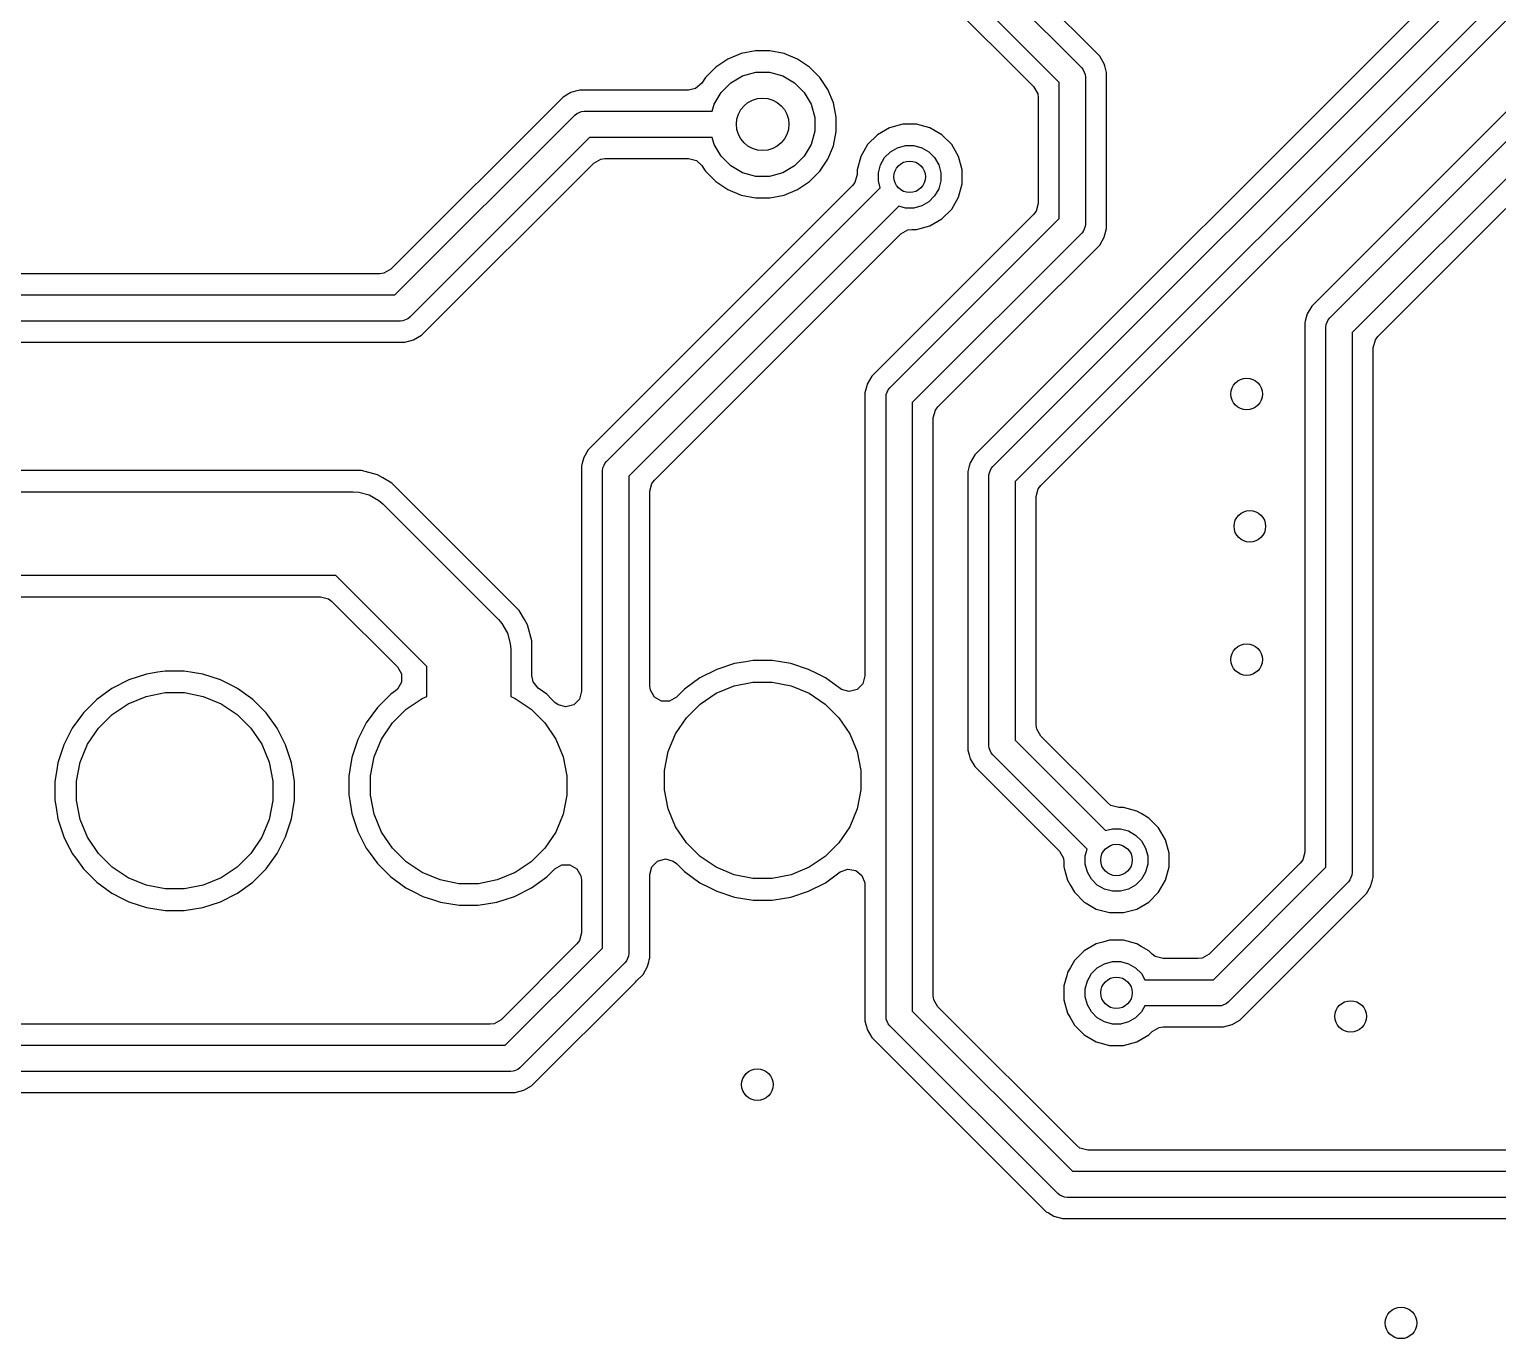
# Model space of a CAD drawing. Header units: inches. Extents: x 2.12 to 6.02, y -5.78 to -1.88.
# Drawn here: x 3.312 to 3.862, y -3.507 to -3.016 of the extents above; entities that cross this region are included whole.
import ezdxf

# ---------------------------------------------------------------- set-up
doc = ezdxf.new("R2010")
doc.units = ezdxf.units.IN
doc.header["$MEASUREMENT"] = 0
doc.layers.add('B.Cu', color=153, linetype='CONTINUOUS', true_color=0x4d7fc4)

msp = doc.modelspace()

# ---------------------------------------------------------------- linework, layer by layer
at = {"layer": 'B.Cu', "linetype": 'CONTINUOUS'}
for p, q in [((4.07599, -2.76534), (3.66612, -3.1752)), ((3.6729, -3.17959), (4.08038, -2.77211)), ((4.0859, -2.78051), (3.6813, -3.18511)), ((3.69091, -3.18666), (4.08745, -2.79012)), ((4.10716, -2.80471), (3.7925, -3.11936)), ((3.79928, -3.12375), (4.11154, -2.81148)), ((4.11706, -2.81988), (3.80768, -3.12927)), ((3.85634, -3.09177), (4.11861, -2.82949)), ((3.71301, -3.0256), (3.63779, -2.95038)), ((3.6334, -2.95715), (3.70624, -3.02998)), ((3.69783, -3.0355), (3.62788, -2.96555)), ((3.62633, -2.97516), (3.68822, -3.03705)), ((3.57355, -3.02674), (3.56903, -3.02976)), ((3.57857, -3.02466), (3.57355, -3.02674)), ((3.57355, -3.02674), (3.57355, -3.02674)), ((3.5839, -3.0236), (3.57857, -3.02466)), ((3.57857, -3.02466), (3.57857, -3.02466)), ((3.58933, -3.0236), (3.5839, -3.0236)), ((3.59466, -3.02466), (3.58933, -3.0236)), ((3.59968, -3.02674), (3.59466, -3.02466)), ((3.59466, -3.02466), (3.59466, -3.02466)), ((3.60419, -3.02976), (3.59968, -3.02674)), ((3.59968, -3.02674), (3.59968, -3.02674)), ((3.71367, -3.02673), (3.71301, -3.0256)), ((3.71301, -3.0256), (3.71301, -3.0256)), ((3.71301, -3.0256), (3.71301, -3.0256)), ((3.7147, -3.02852), (3.71367, -3.02673)), ((3.56903, -3.02976), (3.56519, -3.0336)), ((3.56903, -3.02976), (3.56903, -3.02976)), ((3.57463, -3.03556), (3.57908, -3.03299)), ((3.57908, -3.03299), (3.58404, -3.03166)), ((3.58404, -3.03166), (3.58918, -3.03166)), ((3.58918, -3.03166), (3.59415, -3.03299)), ((3.59415, -3.03299), (3.5986, -3.03556)), ((3.60804, -3.0336), (3.60419, -3.02976)), ((3.60419, -3.02976), (3.60419, -3.02976)), ((3.70624, -3.02998), (3.70685, -3.03073)), ((3.70685, -3.03073), (3.70685, -3.03073)), ((3.70685, -3.03073), (3.70758, -3.0325)), ((3.70758, -3.0325), (3.70768, -3.03346)), ((3.70768, -3.03346), (3.70768, -3.08858)), ((3.7149, -3.02927), (3.7147, -3.02852)), ((3.71557, -3.03178), (3.7149, -3.02927)), ((3.71557, -3.09027), (3.71557, -3.03178)), ((3.51648, -3.03877), (3.51474, -3.03924)), ((3.518, -3.03837), (3.51648, -3.03877)), ((3.52137, -3.03837), (3.518, -3.03837)), ((3.52173, -3.03837), (3.52137, -3.03837)), ((3.55887, -3.03837), (3.52173, -3.03837)), ((3.52173, -3.03837), (3.52173, -3.03837)), ((3.56147, -3.03776), (3.55887, -3.03837)), ((3.56375, -3.03576), (3.56147, -3.03776)), ((3.56519, -3.0336), (3.56375, -3.03576)), ((3.56519, -3.0336), (3.56519, -3.0336)), ((3.571, -3.0392), (3.57463, -3.03556)), ((3.5986, -3.03556), (3.60223, -3.0392)), ((3.61034, -3.03705), (3.60804, -3.0336)), ((3.60804, -3.0336), (3.60804, -3.0336)), ((3.61105, -3.03812), (3.61034, -3.03705)), ((3.61313, -3.04314), (3.61105, -3.03812)), ((3.68822, -3.03705), (3.68974, -3.03968)), ((3.69783, -3.08654), (3.69783, -3.0355)), ((3.51182, -3.04093), (3.4472, -3.10555)), ((3.51474, -3.03924), (3.51182, -3.04093)), ((3.56773, -3.04626), (3.56843, -3.04365)), ((3.56843, -3.04365), (3.571, -3.0392)), ((3.60223, -3.0392), (3.6048, -3.04365)), ((3.6048, -3.04365), (3.60613, -3.04861)), ((3.61419, -3.04846), (3.61313, -3.04314)), ((3.68974, -3.03968), (3.68994, -3.0412)), ((3.68994, -3.0412), (3.68994, -3.08084)), ((3.44875, -3.11516), (3.51621, -3.0477)), ((3.51621, -3.0477), (3.51695, -3.04709)), ((3.51695, -3.04709), (3.51873, -3.04635)), ((3.51873, -3.04635), (3.51969, -3.04626)), ((3.51969, -3.04626), (3.56773, -3.04626)), ((3.60613, -3.04861), (3.60613, -3.05375)), ((3.61419, -3.0539), (3.61419, -3.04846)), ((3.60613, -3.05375), (3.6048, -3.05871)), ((3.61313, -3.05923), (3.61419, -3.0539)), ((3.62963, -3.0551), (3.62596, -3.05877)), ((3.63413, -3.0525), (3.62963, -3.0551)), ((3.63914, -3.05116), (3.63413, -3.0525)), ((3.63413, -3.0525), (3.63413, -3.0525)), ((3.63413, -3.0525), (3.63413, -3.0525)), ((3.64433, -3.05116), (3.63914, -3.05116)), ((3.64934, -3.0525), (3.64433, -3.05116)), ((3.65079, -3.05334), (3.64934, -3.0525)), ((3.65383, -3.0551), (3.65079, -3.05334)), ((3.6575, -3.05877), (3.65383, -3.0551)), ((3.65383, -3.0551), (3.65383, -3.0551)), ((3.65383, -3.0551), (3.65383, -3.0551)), ((3.52172, -3.0561), (3.45427, -3.12356)), ((3.56773, -3.0561), (3.52172, -3.0561)), ((3.56843, -3.05871), (3.56773, -3.0561)), ((3.571, -3.06316), (3.56843, -3.05871)), ((3.6048, -3.05871), (3.60223, -3.06316)), ((3.61105, -3.06424), (3.61313, -3.05923)), ((3.62596, -3.05877), (3.62456, -3.0612)), ((3.63454, -3.0615), (3.63721, -3.05995)), ((3.63721, -3.05995), (3.64019, -3.05916)), ((3.64019, -3.05916), (3.64327, -3.05916)), ((3.64327, -3.05916), (3.64625, -3.05995)), ((3.64625, -3.05995), (3.64892, -3.0615)), ((3.65812, -3.05985), (3.6575, -3.05877)), ((3.6575, -3.05877), (3.6575, -3.05877)), ((3.6575, -3.05877), (3.6575, -3.05877)), ((3.66009, -3.06326), (3.65812, -3.05985)), ((3.45866, -3.13033), (3.52328, -3.06571)), ((3.52328, -3.06571), (3.5259, -3.0642)), ((3.5259, -3.0642), (3.52742, -3.064)), ((3.52742, -3.064), (3.55887, -3.064)), ((3.55887, -3.064), (3.56181, -3.06478)), ((3.56181, -3.06478), (3.56375, -3.0666)), ((3.56375, -3.0666), (3.56487, -3.06827)), ((3.57463, -3.0668), (3.571, -3.06316)), ((3.60223, -3.06316), (3.5986, -3.0668)), ((3.60804, -3.06876), (3.61105, -3.06424)), ((3.62337, -3.06326), (3.62203, -3.06827)), ((3.62456, -3.0612), (3.62337, -3.06326)), ((3.62456, -3.0612), (3.62456, -3.0612)), ((3.63002, -3.06932), (3.63082, -3.06635)), ((3.63082, -3.06635), (3.63236, -3.06368)), ((3.63236, -3.06368), (3.63454, -3.0615)), ((3.64892, -3.0615), (3.6511, -3.06368)), ((3.6511, -3.06368), (3.65264, -3.06635)), ((3.65264, -3.06635), (3.65344, -3.06932)), ((3.66144, -3.06827), (3.66009, -3.06326)), ((3.56487, -3.06827), (3.56519, -3.06876)), ((3.56519, -3.06876), (3.56903, -3.0726)), ((3.57908, -3.06937), (3.57463, -3.0668)), ((3.58404, -3.0707), (3.57908, -3.06937)), ((3.58918, -3.0707), (3.58404, -3.0707)), ((3.59415, -3.06937), (3.58918, -3.0707)), ((3.5986, -3.0668), (3.59415, -3.06937)), ((3.60419, -3.0726), (3.60804, -3.06876)), ((3.62203, -3.07002), (3.62124, -3.07295)), ((3.62203, -3.06827), (3.62203, -3.06833)), ((3.62203, -3.06833), (3.62203, -3.07002)), ((3.63002, -3.07241), (3.63002, -3.06932)), ((3.65344, -3.06932), (3.65344, -3.07241)), ((3.66144, -3.07346), (3.66144, -3.06827)), ((3.62031, -3.07417), (3.52124, -3.17323)), ((3.52802, -3.17762), (3.6307, -3.07494)), ((3.56903, -3.0726), (3.56903, -3.0726)), ((3.56903, -3.0726), (3.57355, -3.07562)), ((3.57355, -3.07562), (3.57355, -3.07562)), ((3.57355, -3.07562), (3.57355, -3.07562)), ((3.57355, -3.07562), (3.57857, -3.0777)), ((3.59466, -3.0777), (3.59968, -3.07562)), ((3.59968, -3.07562), (3.60419, -3.0726)), ((3.62124, -3.07295), (3.62031, -3.07417)), ((3.6307, -3.07494), (3.63002, -3.07241)), ((3.65264, -3.07539), (3.6511, -3.07806)), ((3.65344, -3.07241), (3.65264, -3.07539)), ((3.66009, -3.07847), (3.66144, -3.07346)), ((3.63766, -3.0819), (3.53642, -3.18314)), ((3.57857, -3.0777), (3.5839, -3.07876)), ((3.5839, -3.07876), (3.58933, -3.07876)), ((3.58933, -3.07876), (3.59466, -3.0777)), ((3.64019, -3.08258), (3.63766, -3.0819)), ((3.64327, -3.08258), (3.64019, -3.08258)), ((3.64625, -3.08178), (3.64327, -3.08258)), ((3.64892, -3.08024), (3.64625, -3.08178)), ((3.6511, -3.07806), (3.64892, -3.08024)), ((3.65383, -3.08663), (3.6575, -3.08297)), ((3.6575, -3.08297), (3.66009, -3.07847)), ((3.68994, -3.08084), (3.68916, -3.08378)), ((3.68822, -3.08499), (3.62754, -3.14567)), ((3.63432, -3.15006), (3.69783, -3.08654)), ((3.64934, -3.08923), (3.65383, -3.08663)), ((3.68916, -3.08378), (3.68822, -3.08499)), ((3.70768, -3.08858), (3.70758, -3.08954)), ((3.54603, -3.18469), (3.63843, -3.09229)), ((3.63843, -3.09229), (3.64106, -3.09077)), ((3.64106, -3.09077), (3.64258, -3.09057)), ((3.64258, -3.09057), (3.64433, -3.09057)), ((3.70624, -3.09206), (3.64272, -3.15558)), ((3.64433, -3.09057), (3.64934, -3.08923)), ((3.70685, -3.09132), (3.70624, -3.09206)), ((3.70758, -3.08954), (3.70685, -3.09132)), ((3.70685, -3.09132), (3.70685, -3.09132)), ((3.71301, -3.09645), (3.71469, -3.09355)), ((3.71469, -3.09355), (3.7147, -3.09353)), ((3.71469, -3.09355), (3.71469, -3.09355)), ((3.71469, -3.09355), (3.71469, -3.09355)), ((3.7147, -3.09353), (3.71557, -3.09027)), ((3.7147, -3.09353), (3.7147, -3.09353)), ((3.7147, -3.09353), (3.7147, -3.09353)), ((3.81729, -3.13082), (3.85634, -3.09177)), ((3.68257, -3.12689), (3.71301, -3.09645)), ((3.44305, -3.10726), (2.55105, -3.10726)), ((3.44457, -3.10706), (3.44305, -3.10726)), ((3.4472, -3.10555), (3.44457, -3.10706)), ((2.54535, -3.11516), (3.44875, -3.11516)), ((3.7925, -3.11936), (3.79081, -3.12228)), ((3.45079, -3.125), (2.54331, -3.125)), ((3.45175, -3.12491), (3.45079, -3.125)), ((3.45227, -3.12469), (3.45175, -3.12491)), ((3.45175, -3.12491), (3.45175, -3.12491)), ((3.45352, -3.12417), (3.45227, -3.12469)), ((3.45427, -3.12356), (3.45352, -3.12417)), ((3.45352, -3.12417), (3.45352, -3.12417)), ((3.65233, -3.15713), (3.68257, -3.12689)), ((3.79008, -3.12503), (3.78994, -3.12554)), ((3.78994, -3.12554), (3.78994, -3.32415)), ((3.79081, -3.12228), (3.79008, -3.12503)), ((3.79081, -3.12228), (3.79081, -3.12228)), ((3.79081, -3.12228), (3.79081, -3.12228)), ((3.79783, -3.12723), (3.79793, -3.12627)), ((3.79793, -3.12627), (3.79866, -3.12449)), ((3.79866, -3.12449), (3.79928, -3.12375)), ((3.79866, -3.12449), (3.79866, -3.12449)), ((3.45247, -3.13289), (3.45573, -3.13202)), ((3.45573, -3.13202), (3.45866, -3.13033)), ((3.79783, -3.32985), (3.79783, -3.12723)), ((3.80768, -3.12927), (3.80768, -3.33189)), ((3.81557, -3.13497), (3.81636, -3.13203)), ((3.81636, -3.13203), (3.81729, -3.13082)), ((2.54162, -3.13289), (3.45247, -3.13289)), ((3.45247, -3.13289), (3.45247, -3.13289)), ((3.81557, -3.32984), (3.81557, -3.13497)), ((3.62585, -3.1486), (3.62568, -3.14925)), ((3.62754, -3.14567), (3.62585, -3.1486)), ((3.62568, -3.14925), (3.62498, -3.15186)), ((3.62498, -3.15186), (3.62498, -3.2581)), ((3.62568, -3.14925), (3.62568, -3.14925)), ((3.63287, -3.15354), (3.63297, -3.15258)), ((3.63287, -3.38583), (3.63287, -3.15354)), ((3.63297, -3.15258), (3.6337, -3.15081)), ((3.6337, -3.15081), (3.63432, -3.15006)), ((3.6337, -3.15081), (3.6337, -3.15081)), ((3.64272, -3.15558), (3.64272, -3.38379)), ((3.65061, -3.16128), (3.6514, -3.15835)), ((3.6514, -3.15835), (3.65233, -3.15713)), ((3.65061, -3.18138), (3.65061, -3.16128)), ((3.51955, -3.17616), (3.51897, -3.17834)), ((3.52124, -3.17323), (3.51955, -3.17616)), ((3.51955, -3.17616), (3.51955, -3.17616)), ((3.66612, -3.1752), (3.66444, -3.17812)), ((3.66612, -3.1752), (3.66612, -3.1752)), ((3.4296, -3.18108), (2.99954, -3.18108)), ((3.42996, -3.18108), (3.4296, -3.18108)), ((3.4296, -3.18108), (3.4296, -3.18108)), ((3.43618, -3.18108), (3.42996, -3.18108)), ((3.4422, -3.18269), (3.43618, -3.18108)), ((3.51897, -3.17834), (3.51868, -3.17942)), ((3.51868, -3.17942), (3.51868, -3.26385)), ((3.51897, -3.17834), (3.51897, -3.17834)), ((3.52657, -3.1811), (3.52667, -3.18014)), ((3.52657, -3.36017), (3.52657, -3.1811)), ((3.52667, -3.18014), (3.52671, -3.18006)), ((3.52671, -3.18006), (3.52715, -3.17898)), ((3.52715, -3.17898), (3.5274, -3.17837)), ((3.5274, -3.17837), (3.52802, -3.17762)), ((3.5274, -3.17837), (3.5274, -3.17837)), ((3.65061, -3.37809), (3.65061, -3.18138)), ((3.66397, -3.17986), (3.66356, -3.18138)), ((3.66356, -3.18138), (3.66356, -3.28594)), ((3.66409, -3.17942), (3.66397, -3.17986)), ((3.66444, -3.17812), (3.66409, -3.17942)), ((3.66444, -3.17812), (3.66444, -3.17812)), ((3.67146, -3.18307), (3.67155, -3.18211)), ((3.67155, -3.18211), (3.67229, -3.18034)), ((3.67229, -3.18034), (3.6729, -3.17959)), ((3.67229, -3.18034), (3.67229, -3.18034)), ((3.44417, -3.18383), (3.4422, -3.18269)), ((3.44759, -3.18581), (3.44417, -3.18383)), ((3.44417, -3.18383), (3.44417, -3.18383)), ((3.45232, -3.19054), (3.44759, -3.18581)), ((3.53642, -3.18314), (3.53642, -3.3622)), ((3.54431, -3.18884), (3.5451, -3.18591)), ((3.5451, -3.18591), (3.54603, -3.18469)), ((3.67146, -3.28425), (3.67146, -3.18307)), ((3.6813, -3.18511), (3.6813, -3.28221)), ((3.68998, -3.18788), (3.69091, -3.18666)), ((2.99606, -3.18898), (3.43307, -3.18898)), ((3.43307, -3.18898), (3.43513, -3.18911)), ((3.43513, -3.18911), (3.4391, -3.19018)), ((3.4391, -3.19018), (3.44266, -3.19223)), ((3.44266, -3.19223), (3.44421, -3.19359)), ((3.49069, -3.22891), (3.45232, -3.19054)), ((3.45232, -3.19054), (3.45232, -3.19054)), ((3.54431, -3.26188), (3.54431, -3.18884)), ((3.68919, -3.19081), (3.68998, -3.18788)), ((3.68919, -3.27651), (3.68919, -3.19081)), ((3.44421, -3.19359), (3.48751, -3.2369)), ((3.42655, -3.22047), (3.00259, -3.22047)), ((3.46063, -3.25455), (3.42655, -3.22047)), ((3.00829, -3.22837), (3.42085, -3.22837)), ((3.42085, -3.22837), (3.42378, -3.22915)), ((3.42378, -3.22915), (3.425, -3.23008)), ((3.425, -3.23008), (3.44965, -3.25474)), ((3.4953, -3.23351), (3.49069, -3.22891)), ((3.49069, -3.22891), (3.49069, -3.22891)), ((3.48751, -3.2369), (3.48887, -3.23844)), ((3.4953, -3.23352), (3.4953, -3.23351)), ((3.49727, -3.23693), (3.4953, -3.23352)), ((3.4953, -3.23352), (3.4953, -3.23352)), ((3.49841, -3.23891), (3.49727, -3.23693)), ((3.48887, -3.23844), (3.49093, -3.242)), ((3.49093, -3.242), (3.49199, -3.24598)), ((3.50002, -3.24492), (3.49841, -3.23891)), ((3.49199, -3.24598), (3.49213, -3.24803)), ((3.49213, -3.24803), (3.49213, -3.26587)), ((3.50002, -3.25162), (3.50002, -3.24492)), ((3.50002, -3.24492), (3.50002, -3.24492)), ((3.50002, -3.2579), (3.50002, -3.25162)), ((3.50002, -3.25162), (3.50002, -3.25162)), ((3.5761, -3.25345), (3.56938, -3.25563)), ((3.58029, -3.25278), (3.5761, -3.25345)), ((3.5761, -3.25345), (3.5761, -3.25345)), ((3.58308, -3.25234), (3.58029, -3.25278)), ((3.59015, -3.25234), (3.58308, -3.25234)), ((3.59325, -3.25283), (3.59015, -3.25234)), ((3.59713, -3.25345), (3.59325, -3.25283)), ((3.60385, -3.25563), (3.59713, -3.25345)), ((3.59713, -3.25345), (3.59713, -3.25345)), ((3.35563, -3.25739), (3.34891, -3.25957)), ((3.35982, -3.25672), (3.35563, -3.25739)), ((3.35563, -3.25739), (3.35563, -3.25739)), ((3.36261, -3.25628), (3.35982, -3.25672)), ((3.36968, -3.25628), (3.36261, -3.25628)), ((3.37278, -3.25677), (3.36968, -3.25628)), ((3.37666, -3.25739), (3.37278, -3.25677)), ((3.38338, -3.25957), (3.37666, -3.25739)), ((3.37666, -3.25739), (3.37666, -3.25739)), ((3.44965, -3.25474), (3.45117, -3.25737)), ((3.45117, -3.25737), (3.45117, -3.26041)), ((3.46063, -3.26587), (3.46063, -3.25455)), ((3.50053, -3.26028), (3.50002, -3.2579)), ((3.56308, -3.25884), (3.55736, -3.263)), ((3.56938, -3.25563), (3.56308, -3.25884)), ((3.56308, -3.25884), (3.56308, -3.25884)), ((3.60668, -3.25708), (3.60385, -3.25563)), ((3.61015, -3.25884), (3.60668, -3.25708)), ((3.61567, -3.26285), (3.61015, -3.25884)), ((3.61015, -3.25884), (3.61015, -3.25884)), ((3.61015, -3.25884), (3.61015, -3.25884)), ((3.62498, -3.2581), (3.62419, -3.26104)), ((3.34261, -3.26278), (3.33689, -3.26693)), ((3.34891, -3.25957), (3.34261, -3.26278)), ((3.34261, -3.26278), (3.34261, -3.26278)), ((3.3554, -3.26577), (3.36251, -3.26435)), ((3.36251, -3.26435), (3.36977, -3.26435)), ((3.36977, -3.26435), (3.37688, -3.26577)), ((3.38763, -3.26174), (3.38338, -3.25957)), ((3.38968, -3.26278), (3.38763, -3.26174)), ((3.39539, -3.26693), (3.38968, -3.26278)), ((3.44895, -3.26364), (3.44713, -3.26496)), ((3.44965, -3.26304), (3.44895, -3.26364)), ((3.45117, -3.26041), (3.44965, -3.26304)), ((3.50244, -3.26264), (3.50053, -3.26028)), ((3.50563, -3.26496), (3.50244, -3.26264)), ((3.51868, -3.26385), (3.5179, -3.26679)), ((3.54451, -3.2634), (3.54431, -3.26188)), ((3.54603, -3.26603), (3.54451, -3.2634)), ((3.55736, -3.263), (3.55433, -3.26603)), ((3.55736, -3.263), (3.55736, -3.263)), ((3.56314, -3.26864), (3.56917, -3.26461)), ((3.56917, -3.26461), (3.57587, -3.26183)), ((3.57587, -3.26183), (3.58299, -3.26041)), ((3.58299, -3.26041), (3.59024, -3.26041)), ((3.59024, -3.26041), (3.59736, -3.26183)), ((3.59736, -3.26183), (3.60406, -3.26461)), ((3.60406, -3.26461), (3.61009, -3.26864)), ((3.61618, -3.26318), (3.61567, -3.26285)), ((3.61911, -3.26397), (3.61618, -3.26318)), ((3.62205, -3.26318), (3.61911, -3.26397)), ((3.62419, -3.26104), (3.62205, -3.26318)), ((3.33689, -3.26693), (3.33189, -3.27193)), ((3.33689, -3.26693), (3.33689, -3.26693)), ((3.34266, -3.27257), (3.3487, -3.26854)), ((3.3487, -3.26854), (3.3554, -3.26577)), ((3.37688, -3.26577), (3.38359, -3.26854)), ((3.38359, -3.26854), (3.38962, -3.27257)), ((3.40039, -3.27193), (3.39539, -3.26693)), ((3.44213, -3.26996), (3.43797, -3.27568)), ((3.44713, -3.26496), (3.44213, -3.26996)), ((3.44213, -3.26996), (3.44213, -3.26996)), ((3.4529, -3.27061), (3.45893, -3.26657)), ((3.45893, -3.26657), (3.46063, -3.26587)), ((3.49213, -3.26587), (3.49382, -3.26657)), ((3.49382, -3.26657), (3.49986, -3.27061)), ((3.50745, -3.26679), (3.50563, -3.26496)), ((3.50563, -3.26496), (3.50563, -3.26496)), ((3.50563, -3.26496), (3.50563, -3.26496)), ((3.50867, -3.268), (3.50745, -3.26679)), ((3.50988, -3.26893), (3.50867, -3.268)), ((3.51281, -3.26972), (3.50988, -3.26893)), ((3.51575, -3.26893), (3.51281, -3.26972)), ((3.5179, -3.26679), (3.51575, -3.26893)), ((3.54866, -3.26755), (3.54603, -3.26603)), ((3.5517, -3.26755), (3.54866, -3.26755)), ((3.55433, -3.26603), (3.5517, -3.26755)), ((3.55801, -3.27377), (3.56314, -3.26864)), ((3.61009, -3.26864), (3.61522, -3.27377)), ((3.33189, -3.27193), (3.32774, -3.27765)), ((3.33189, -3.27193), (3.33189, -3.27193)), ((3.33753, -3.2777), (3.34266, -3.27257)), ((3.38962, -3.27257), (3.39475, -3.2777)), ((3.40454, -3.27765), (3.40039, -3.27193)), ((3.43797, -3.27568), (3.43477, -3.28198)), ((3.43797, -3.27568), (3.43797, -3.27568)), ((3.44374, -3.28177), (3.44777, -3.27574)), ((3.44777, -3.27574), (3.4529, -3.27061)), ((3.49986, -3.27061), (3.50499, -3.27574)), ((3.50499, -3.27574), (3.50902, -3.28177)), ((3.55398, -3.2798), (3.55801, -3.27377)), ((3.61522, -3.27377), (3.61925, -3.2798)), ((3.32774, -3.27765), (3.32453, -3.28394)), ((3.32774, -3.27765), (3.32774, -3.27765)), ((3.3335, -3.28374), (3.33753, -3.2777)), ((3.39475, -3.2777), (3.39878, -3.28374)), ((3.40663, -3.28174), (3.40454, -3.27765)), ((3.5512, -3.2865), (3.55398, -3.2798)), ((3.61925, -3.2798), (3.62203, -3.2865)), ((3.68939, -3.27803), (3.68919, -3.27651)), ((3.69091, -3.28066), (3.68939, -3.27803)), ((3.71599, -3.30574), (3.69091, -3.28066)), ((3.32453, -3.28394), (3.32235, -3.29067)), ((3.33073, -3.29044), (3.3335, -3.28374)), ((3.39878, -3.28374), (3.40156, -3.29044)), ((3.40775, -3.28394), (3.40663, -3.28174)), ((3.40994, -3.29067), (3.40775, -3.28394)), ((3.43477, -3.28198), (3.43258, -3.2887)), ((3.44096, -3.28847), (3.44374, -3.28177)), ((3.50902, -3.28177), (3.51179, -3.28847)), ((3.54978, -3.29362), (3.5512, -3.2865)), ((3.62203, -3.2865), (3.62344, -3.29362)), ((3.66356, -3.28594), (3.66403, -3.28769)), ((3.67155, -3.28521), (3.67146, -3.28425)), ((3.67229, -3.28699), (3.67155, -3.28521)), ((3.6813, -3.28221), (3.71522, -3.31613)), ((3.32235, -3.29067), (3.32193, -3.29327)), ((3.32235, -3.29067), (3.32235, -3.29067)), ((3.32931, -3.29755), (3.33073, -3.29044)), ((3.40156, -3.29044), (3.40297, -3.29755)), ((3.41104, -3.29765), (3.40994, -3.29067)), ((3.40994, -3.29067), (3.40994, -3.29067)), ((3.40994, -3.29067), (3.40994, -3.29067)), ((3.43258, -3.2887), (3.43186, -3.29327)), ((3.43258, -3.2887), (3.43258, -3.2887)), ((3.43955, -3.29559), (3.44096, -3.28847)), ((3.51179, -3.28847), (3.51321, -3.29559)), ((3.66403, -3.28769), (3.6643, -3.2887)), ((3.6643, -3.2887), (3.66444, -3.2892)), ((3.66444, -3.2892), (3.66612, -3.29212)), ((3.66612, -3.29212), (3.66612, -3.29212)), ((3.66612, -3.29212), (3.66612, -3.29212)), ((3.66612, -3.29212), (3.69787, -3.32387)), ((3.6729, -3.28773), (3.67229, -3.28699)), ((3.67229, -3.28699), (3.67229, -3.28699)), ((3.70826, -3.32309), (3.6729, -3.28773)), ((3.32193, -3.29327), (3.32124, -3.29765)), ((3.32124, -3.29765), (3.32124, -3.30471)), ((3.32931, -3.30481), (3.32931, -3.29755)), ((3.40297, -3.29755), (3.40297, -3.30481)), ((3.41104, -3.30471), (3.41104, -3.29765)), ((3.43186, -3.29327), (3.43148, -3.29568)), ((3.43148, -3.29568), (3.43148, -3.30275)), ((3.43955, -3.30284), (3.43955, -3.29559)), ((3.51321, -3.29559), (3.51321, -3.30284)), ((3.54978, -3.30087), (3.54978, -3.29362)), ((3.62344, -3.29362), (3.62344, -3.30087)), ((3.43148, -3.30275), (3.43195, -3.30574)), ((3.44096, -3.30996), (3.43955, -3.30284)), ((3.51321, -3.30284), (3.51179, -3.30996)), ((3.5512, -3.30799), (3.54978, -3.30087)), ((3.62344, -3.30087), (3.62203, -3.30799)), ((3.32124, -3.30471), (3.32168, -3.30746)), ((3.32168, -3.30746), (3.32235, -3.3117)), ((3.33073, -3.31192), (3.32931, -3.30481)), ((3.40297, -3.30481), (3.40156, -3.31192)), ((3.41031, -3.30932), (3.41104, -3.30471)), ((3.43195, -3.30574), (3.43258, -3.30973)), ((3.55398, -3.31469), (3.5512, -3.30799)), ((3.62203, -3.30799), (3.61925, -3.31469)), ((3.71721, -3.30667), (3.71599, -3.30574)), ((3.72014, -3.30746), (3.71721, -3.30667)), ((3.72189, -3.30746), (3.72014, -3.30746)), ((3.7269, -3.3088), (3.72189, -3.30746)), ((3.7285, -3.30973), (3.7269, -3.3088)), ((3.32235, -3.3117), (3.32453, -3.31842)), ((3.3335, -3.31863), (3.33073, -3.31192)), ((3.40156, -3.31192), (3.39878, -3.31863)), ((3.40775, -3.31842), (3.40994, -3.3117)), ((3.40994, -3.3117), (3.41031, -3.30932)), ((3.40994, -3.3117), (3.40994, -3.3117)), ((3.43258, -3.30973), (3.43477, -3.31645)), ((3.44374, -3.31666), (3.44096, -3.30996)), ((3.51179, -3.30996), (3.50902, -3.31666)), ((3.73139, -3.3114), (3.7285, -3.30973)), ((3.73506, -3.31507), (3.73139, -3.3114)), ((3.73139, -3.3114), (3.73139, -3.3114)), ((3.73139, -3.3114), (3.73139, -3.3114)), ((3.32453, -3.31842), (3.32573, -3.32078)), ((3.33753, -3.32466), (3.3335, -3.31863)), ((3.39878, -3.31863), (3.39475, -3.32466)), ((3.40454, -3.32471), (3.40775, -3.31842)), ((3.43477, -3.31645), (3.43797, -3.32275)), ((3.44777, -3.32269), (3.44374, -3.31666)), ((3.50902, -3.31666), (3.50499, -3.32269)), ((3.55801, -3.32072), (3.55398, -3.31469)), ((3.61925, -3.31469), (3.61522, -3.32072)), ((3.71522, -3.31613), (3.71775, -3.31546)), ((3.71775, -3.31546), (3.72083, -3.31546)), ((3.72083, -3.31546), (3.72381, -3.31625)), ((3.72381, -3.31625), (3.72648, -3.3178)), ((3.72648, -3.3178), (3.72866, -3.31998)), ((3.73765, -3.31956), (3.73506, -3.31507)), ((3.739, -3.32457), (3.73765, -3.31956)), ((3.32573, -3.32078), (3.32765, -3.32453)), ((3.32765, -3.32453), (3.32774, -3.32471)), ((3.32774, -3.32471), (3.32774, -3.32471)), ((3.32774, -3.32471), (3.32903, -3.3265)), ((3.34266, -3.32979), (3.33753, -3.32466)), ((3.39475, -3.32466), (3.38962, -3.32979)), ((3.40039, -3.33043), (3.40454, -3.32471)), ((3.43797, -3.32275), (3.43797, -3.32275)), ((3.43797, -3.32275), (3.4394, -3.32471)), ((3.4394, -3.32471), (3.44213, -3.32846)), ((3.4529, -3.32782), (3.44777, -3.32269)), ((3.50499, -3.32269), (3.49986, -3.32782)), ((3.56314, -3.32585), (3.55801, -3.32072)), ((3.61522, -3.32072), (3.61009, -3.32585)), ((3.69787, -3.32387), (3.69939, -3.3265)), ((3.70758, -3.32562), (3.70826, -3.32309)), ((3.72866, -3.31998), (3.7302, -3.32265)), ((3.7302, -3.32265), (3.731, -3.32562)), ((3.739, -3.32976), (3.739, -3.32457)), ((3.78994, -3.32415), (3.78916, -3.32708)), ((3.32903, -3.3265), (3.33189, -3.33043)), ((3.33189, -3.33043), (3.33689, -3.33543)), ((3.3487, -3.33382), (3.34266, -3.32979)), ((3.38962, -3.32979), (3.38359, -3.33382)), ((3.39539, -3.33543), (3.40039, -3.33043)), ((3.44213, -3.32846), (3.44713, -3.33346)), ((3.45893, -3.33185), (3.4529, -3.32782)), ((3.49986, -3.32782), (3.49382, -3.33185)), ((3.50563, -3.33346), (3.50867, -3.33042)), ((3.50867, -3.33042), (3.5113, -3.32891)), ((3.5113, -3.32891), (3.51433, -3.32891)), ((3.51433, -3.32891), (3.51696, -3.33042)), ((3.51696, -3.33042), (3.51848, -3.33305)), ((3.54431, -3.3326), (3.5451, -3.32967)), ((3.5451, -3.32967), (3.54724, -3.32752)), ((3.54724, -3.32752), (3.55018, -3.32674)), ((3.55018, -3.32674), (3.55311, -3.32752)), ((3.55311, -3.32752), (3.55433, -3.32846)), ((3.55433, -3.32846), (3.55736, -3.33149)), ((3.56917, -3.32988), (3.56314, -3.32585)), ((3.57587, -3.33266), (3.56917, -3.32988)), ((3.60406, -3.32988), (3.59736, -3.33266)), ((3.61009, -3.32585), (3.60406, -3.32988)), ((3.61567, -3.33164), (3.6185, -3.33055)), ((3.6185, -3.33055), (3.6215, -3.33102)), ((3.69939, -3.3265), (3.69959, -3.32801)), ((3.69959, -3.32801), (3.69959, -3.32976)), ((3.69959, -3.32976), (3.69971, -3.3302)), ((3.69971, -3.3302), (3.70093, -3.33477)), ((3.70758, -3.32871), (3.70758, -3.32562)), ((3.70838, -3.33169), (3.70758, -3.32871)), ((3.731, -3.32871), (3.7302, -3.33169)), ((3.731, -3.32562), (3.731, -3.32871)), ((3.73765, -3.33477), (3.739, -3.32976)), ((3.78822, -3.3283), (3.75409, -3.36244)), ((3.75564, -3.37205), (3.79783, -3.32985)), ((3.78916, -3.32708), (3.78822, -3.3283)), ((3.81557, -3.3302), (3.81557, -3.32984)), ((3.81557, -3.32984), (3.81557, -3.32984)), ((3.81557, -3.33358), (3.81557, -3.3302)), ((3.33689, -3.33543), (3.34261, -3.33958)), ((3.3554, -3.3366), (3.3487, -3.33382)), ((3.38359, -3.33382), (3.37688, -3.3366)), ((3.38968, -3.33958), (3.39539, -3.33543)), ((3.44713, -3.33346), (3.45284, -3.33762)), ((3.46564, -3.33463), (3.45893, -3.33185)), ((3.47275, -3.33604), (3.46564, -3.33463)), ((3.48001, -3.33604), (3.47275, -3.33604)), ((3.48712, -3.33463), (3.48001, -3.33604)), ((3.49382, -3.33185), (3.48712, -3.33463)), ((3.49991, -3.33762), (3.50563, -3.33346)), ((3.51848, -3.33305), (3.51868, -3.33457)), ((3.51868, -3.33457), (3.51868, -3.35447)), ((3.54431, -3.36016), (3.54431, -3.3326)), ((3.55736, -3.33149), (3.56308, -3.33565)), ((3.56308, -3.33565), (3.56694, -3.33762)), ((3.58299, -3.33407), (3.57587, -3.33266)), ((3.59024, -3.33407), (3.58299, -3.33407)), ((3.59736, -3.33266), (3.59024, -3.33407)), ((3.60385, -3.33886), (3.61015, -3.33565)), ((3.61015, -3.33565), (3.61064, -3.33529)), ((3.61064, -3.33529), (3.61567, -3.33164)), ((3.6215, -3.33102), (3.62386, -3.33294)), ((3.62386, -3.33294), (3.62495, -3.33577)), ((3.62495, -3.33577), (3.62498, -3.33638)), ((3.62498, -3.33638), (3.62498, -3.38751)), ((3.70093, -3.33477), (3.70191, -3.33648)), ((3.70992, -3.33436), (3.70838, -3.33169)), ((3.7121, -3.33654), (3.70992, -3.33436)), ((3.72866, -3.33436), (3.72648, -3.33654)), ((3.7302, -3.33169), (3.72866, -3.33436)), ((3.73506, -3.33926), (3.73765, -3.33477)), ((3.80624, -3.33537), (3.76116, -3.38045)), ((3.80685, -3.33462), (3.80624, -3.33537)), ((3.80758, -3.33285), (3.80685, -3.33462)), ((3.80768, -3.33189), (3.80758, -3.33285)), ((3.80758, -3.33285), (3.80758, -3.33285)), ((3.8147, -3.33684), (3.81496, -3.33587)), ((3.81496, -3.33587), (3.81529, -3.33464)), ((3.81496, -3.33587), (3.81496, -3.33587)), ((3.81529, -3.33464), (3.81557, -3.33358)), ((3.34261, -3.33958), (3.3467, -3.34167)), ((3.3467, -3.34167), (3.34891, -3.34279)), ((3.36251, -3.33801), (3.3554, -3.3366)), ((3.36977, -3.33801), (3.36251, -3.33801)), ((3.37688, -3.3366), (3.36977, -3.33801)), ((3.38338, -3.34279), (3.38968, -3.33958)), ((3.45284, -3.33762), (3.45608, -3.33926)), ((3.45608, -3.33926), (3.45914, -3.34082)), ((3.45914, -3.34082), (3.45914, -3.34082)), ((3.45914, -3.34082), (3.45914, -3.34082)), ((3.45914, -3.34082), (3.4632, -3.34214)), ((3.48689, -3.34301), (3.49361, -3.34082)), ((3.49361, -3.34082), (3.49991, -3.33762)), ((3.56694, -3.33762), (3.56938, -3.33886)), ((3.56938, -3.33886), (3.5761, -3.34104)), ((3.5761, -3.34104), (3.5761, -3.34104)), ((3.5761, -3.34104), (3.5761, -3.34104)), ((3.5761, -3.34104), (3.5761, -3.34104)), ((3.5761, -3.34104), (3.58308, -3.34215)), ((3.59015, -3.34215), (3.59713, -3.34104)), ((3.59713, -3.34104), (3.60385, -3.33886)), ((3.59713, -3.34104), (3.59713, -3.34104)), ((3.59713, -3.34104), (3.59713, -3.34104)), ((3.59713, -3.34104), (3.59713, -3.34104)), ((3.70191, -3.33648), (3.70352, -3.33926)), ((3.70352, -3.33926), (3.70352, -3.33926)), ((3.70352, -3.33926), (3.70352, -3.33926)), ((3.70352, -3.33926), (3.70719, -3.34293)), ((3.71477, -3.33808), (3.7121, -3.33654)), ((3.71775, -3.33888), (3.71477, -3.33808)), ((3.72083, -3.33888), (3.71775, -3.33888)), ((3.72381, -3.33808), (3.72083, -3.33888)), ((3.72648, -3.33654), (3.72381, -3.33808)), ((3.73139, -3.34293), (3.73506, -3.33926)), ((3.81062, -3.34214), (3.81301, -3.33976)), ((3.81301, -3.33976), (3.8147, -3.33684)), ((3.8147, -3.33684), (3.8147, -3.33684)), ((3.8147, -3.33684), (3.8147, -3.33684)), ((3.34891, -3.34279), (3.34891, -3.34279)), ((3.34891, -3.34279), (3.34891, -3.34279)), ((3.34891, -3.34279), (3.34934, -3.34293)), ((3.34934, -3.34293), (3.35563, -3.34498)), ((3.35563, -3.34498), (3.35563, -3.34498)), ((3.35563, -3.34498), (3.35563, -3.34498)), ((3.35563, -3.34498), (3.35563, -3.34498)), ((3.35563, -3.34498), (3.36261, -3.34608)), ((3.36261, -3.34608), (3.36261, -3.34608)), ((3.36261, -3.34608), (3.36968, -3.34608)), ((3.36968, -3.34608), (3.37666, -3.34498)), ((3.36968, -3.34608), (3.36968, -3.34608)), ((3.37666, -3.34498), (3.38338, -3.34279)), ((3.37666, -3.34498), (3.37666, -3.34498)), ((3.37666, -3.34498), (3.37666, -3.34498)), ((3.37666, -3.34498), (3.37666, -3.34498)), ((3.4632, -3.34214), (3.46586, -3.34301)), ((3.46586, -3.34301), (3.46586, -3.34301)), ((3.46586, -3.34301), (3.46586, -3.34301)), ((3.46586, -3.34301), (3.46586, -3.34301)), ((3.46586, -3.34301), (3.47284, -3.34411)), ((3.47284, -3.34411), (3.47284, -3.34411)), ((3.47284, -3.34411), (3.47991, -3.34411)), ((3.47991, -3.34411), (3.48689, -3.34301)), ((3.47991, -3.34411), (3.47991, -3.34411)), ((3.48689, -3.34301), (3.48689, -3.34301)), ((3.48689, -3.34301), (3.48689, -3.34301)), ((3.48689, -3.34301), (3.48689, -3.34301)), ((3.58308, -3.34215), (3.58308, -3.34215)), ((3.58308, -3.34215), (3.59015, -3.34215)), ((3.59015, -3.34215), (3.59015, -3.34215)), ((3.70719, -3.34293), (3.70719, -3.34293)), ((3.70719, -3.34293), (3.70719, -3.34293)), ((3.70719, -3.34293), (3.7079, -3.34334)), ((3.7079, -3.34334), (3.71169, -3.34553)), ((3.71169, -3.34553), (3.7167, -3.34687)), ((3.7167, -3.34687), (3.72189, -3.34687)), ((3.72189, -3.34687), (3.7269, -3.34553)), ((3.7269, -3.34553), (3.73139, -3.34293)), ((3.76555, -3.38722), (3.81014, -3.34263)), ((3.81014, -3.34263), (3.81062, -3.34214)), ((3.81014, -3.34263), (3.81014, -3.34263)), ((3.81062, -3.34214), (3.81062, -3.34214)), ((3.5179, -3.3574), (3.51696, -3.35861)), ((3.51868, -3.35447), (3.5179, -3.3574)), ((3.71314, -3.35822), (3.71169, -3.35861)), ((3.7142, -3.35793), (3.71314, -3.35822)), ((3.7167, -3.35726), (3.7142, -3.35793)), ((3.7142, -3.35793), (3.7142, -3.35793)), ((3.72189, -3.35726), (3.7167, -3.35726)), ((3.7269, -3.35861), (3.72189, -3.35726)), ((3.51696, -3.35861), (3.48854, -3.38704)), ((3.49009, -3.39665), (3.52657, -3.36017)), ((3.53632, -3.36316), (3.53559, -3.36494)), ((3.53642, -3.3622), (3.53632, -3.36316)), ((3.54412, -3.3646), (3.54431, -3.36389)), ((3.54431, -3.36052), (3.54431, -3.36016)), ((3.54431, -3.36016), (3.54431, -3.36016)), ((3.54431, -3.36389), (3.54431, -3.36052)), ((3.70719, -3.3612), (3.70352, -3.36487)), ((3.71169, -3.35861), (3.70719, -3.3612)), ((3.71169, -3.35861), (3.71169, -3.35861)), ((3.71169, -3.35861), (3.71169, -3.35861)), ((3.7286, -3.35959), (3.7269, -3.35861)), ((3.73139, -3.3612), (3.7286, -3.35959)), ((3.73263, -3.36244), (3.73139, -3.3612)), ((3.73139, -3.3612), (3.73139, -3.3612)), ((3.73139, -3.3612), (3.73139, -3.3612)), ((3.73384, -3.36337), (3.73263, -3.36244)), ((3.73677, -3.36415), (3.73384, -3.36337)), ((3.75409, -3.36244), (3.75146, -3.36395)), ((3.53498, -3.36568), (3.49561, -3.40505)), ((3.53559, -3.36494), (3.53498, -3.36568)), ((3.54175, -3.37007), (3.54344, -3.36715)), ((3.54344, -3.36715), (3.54391, -3.36537)), ((3.54344, -3.36715), (3.54344, -3.36715)), ((3.54391, -3.36537), (3.54412, -3.3646)), ((3.70093, -3.36936), (3.70074, -3.37006)), ((3.70203, -3.36746), (3.70093, -3.36936)), ((3.70352, -3.36487), (3.70203, -3.36746)), ((3.70992, -3.36978), (3.7121, -3.3676)), ((3.7121, -3.3676), (3.71477, -3.36606)), ((3.71477, -3.36606), (3.71775, -3.36526)), ((3.71775, -3.36526), (3.72083, -3.36526)), ((3.72083, -3.36526), (3.72381, -3.36606)), ((3.72381, -3.36606), (3.72648, -3.3676)), ((3.72648, -3.3676), (3.72866, -3.36978)), ((3.74994, -3.36415), (3.73677, -3.36415)), ((3.75146, -3.36395), (3.74994, -3.36415)), ((3.49999, -3.41183), (3.53888, -3.37294)), ((3.53888, -3.37294), (3.53936, -3.37246)), ((3.53888, -3.37294), (3.53888, -3.37294)), ((3.53936, -3.37246), (3.54175, -3.37007)), ((3.53936, -3.37246), (3.53936, -3.37246)), ((3.70074, -3.37006), (3.69959, -3.37437)), ((3.69959, -3.37437), (3.69959, -3.37437)), ((3.69959, -3.37437), (3.69959, -3.37956)), ((3.70758, -3.37543), (3.70838, -3.37245)), ((3.70838, -3.37245), (3.70992, -3.36978)), ((3.72866, -3.36978), (3.72997, -3.37205)), ((3.72997, -3.37205), (3.75564, -3.37205)), ((3.65081, -3.37961), (3.65061, -3.37809)), ((3.65233, -3.38224), (3.65081, -3.37961)), ((3.69959, -3.37956), (3.70093, -3.38457)), ((3.70758, -3.37851), (3.70758, -3.37543)), ((3.70838, -3.38149), (3.70758, -3.37851)), ((3.76116, -3.38045), (3.76041, -3.38106)), ((3.63297, -3.38679), (3.63287, -3.38583)), ((3.64272, -3.38379), (3.70283, -3.4439)), ((3.70438, -3.43429), (3.65233, -3.38224)), ((3.70093, -3.38457), (3.70191, -3.38628)), ((3.70992, -3.38416), (3.70838, -3.38149)), ((3.7121, -3.38634), (3.70992, -3.38416)), ((3.72866, -3.38416), (3.72648, -3.38634)), ((3.72997, -3.38189), (3.72866, -3.38416)), ((3.75768, -3.38189), (3.72997, -3.38189)), ((3.75864, -3.3818), (3.75768, -3.38189)), ((3.75938, -3.38149), (3.75864, -3.3818)), ((3.75864, -3.3818), (3.75864, -3.3818)), ((3.76041, -3.38106), (3.75938, -3.38149)), ((3.76041, -3.38106), (3.76041, -3.38106)), ((3.48439, -3.38876), (3.26997, -3.38876)), ((3.48591, -3.38856), (3.48439, -3.38876)), ((3.48854, -3.38704), (3.48591, -3.38856)), ((3.62498, -3.38751), (3.62535, -3.38891)), ((3.62535, -3.38891), (3.62555, -3.38963)), ((3.62555, -3.38963), (3.62585, -3.39077)), ((3.62585, -3.39077), (3.62754, -3.3937)), ((3.6337, -3.38856), (3.63297, -3.38679)), ((3.63432, -3.38931), (3.6337, -3.38856)), ((3.6337, -3.38856), (3.6337, -3.38856)), ((3.69731, -3.4523), (3.63432, -3.38931)), ((3.70191, -3.38628), (3.70352, -3.38907)), ((3.70352, -3.38907), (3.70352, -3.38907)), ((3.70352, -3.38907), (3.70352, -3.38907)), ((3.70352, -3.38907), (3.70719, -3.39274)), ((3.71477, -3.38788), (3.7121, -3.38634)), ((3.71775, -3.38868), (3.71477, -3.38788)), ((3.72083, -3.38868), (3.71775, -3.38868)), ((3.72381, -3.38788), (3.72083, -3.38868)), ((3.72648, -3.38634), (3.72381, -3.38788)), ((3.73263, -3.3915), (3.73525, -3.38998)), ((3.73525, -3.38998), (3.73677, -3.38978)), ((3.73677, -3.38978), (3.75936, -3.38978)), ((3.75936, -3.38978), (3.76262, -3.38891)), ((3.75936, -3.38978), (3.75936, -3.38978)), ((3.76262, -3.38891), (3.76555, -3.38722)), ((3.27165, -3.39665), (3.49009, -3.39665)), ((3.62754, -3.3937), (3.62754, -3.3937)), ((3.62754, -3.3937), (3.62754, -3.3937)), ((3.62754, -3.3937), (3.69053, -3.45669)), ((3.70719, -3.39274), (3.71169, -3.39533)), ((3.71169, -3.39533), (3.7167, -3.39667)), ((3.7167, -3.39667), (3.72189, -3.39667)), ((3.72189, -3.39667), (3.7269, -3.39533)), ((3.7269, -3.39533), (3.73139, -3.39274)), ((3.73139, -3.39274), (3.73263, -3.3915)), ((3.49213, -3.4065), (3.27369, -3.4065)), ((3.49309, -3.4064), (3.49213, -3.4065)), ((3.49361, -3.40619), (3.49309, -3.4064)), ((3.49309, -3.4064), (3.49309, -3.4064)), ((3.49486, -3.40567), (3.49361, -3.40619)), ((3.49561, -3.40505), (3.49486, -3.40567)), ((3.49486, -3.40567), (3.49486, -3.40567)), ((3.49707, -3.41352), (3.49999, -3.41183)), ((3.27939, -3.41439), (3.49381, -3.41439)), ((3.49381, -3.41439), (3.49707, -3.41352)), ((3.49381, -3.41439), (3.49381, -3.41439)), ((3.70559, -3.43522), (3.70438, -3.43429)), ((3.70853, -3.436), (3.70559, -3.43522)), ((4.33161, -3.436), (3.70853, -3.436)), ((3.70283, -3.4439), (4.32992, -3.4439)), ((3.69053, -3.45669), (3.69053, -3.45669)), ((3.69053, -3.45669), (3.6922, -3.45835)), ((3.69805, -3.45291), (3.69731, -3.4523)), ((3.69983, -3.45365), (3.69805, -3.45291)), ((3.70079, -3.45374), (3.69983, -3.45365)), ((4.32788, -3.45374), (3.70079, -3.45374)), ((3.6922, -3.45835), (3.69292, -3.45907)), ((3.69292, -3.45907), (3.69292, -3.45907)), ((3.69292, -3.45907), (3.69375, -3.45955)), ((3.69375, -3.45955), (3.69375, -3.45955)), ((3.69375, -3.45955), (3.69584, -3.46076)), ((3.69584, -3.46076), (3.69584, -3.46076)), ((3.69584, -3.46076), (3.69584, -3.46076)), ((3.69584, -3.46076), (3.6991, -3.46163)), ((3.6991, -3.46163), (3.6991, -3.46163)), ((3.6991, -3.46163), (3.70283, -3.46163)), ((3.70283, -3.46163), (3.70283, -3.46163)), ((3.70283, -3.46163), (4.32218, -3.46163))]:
    msp.add_line(p, q, dxfattribs=at)
at = {"layer": 'B.Cu'}
for centre, radius in [((3.58661, -3.05118), 0.00984), ((3.64173, -3.07087), 0.00591), ((3.76811, -3.15236), 0.00591), ((3.76929, -3.20197), 0.00591), ((3.76811, -3.25197), 0.00591), ((3.71929, -3.32717), 0.00591), ((3.71929, -3.37697), 0.00591), ((3.80709, -3.38583), 0.00591), ((3.58465, -3.41142), 0.00591), ((3.82598, -3.50079), 0.00591)]:
    msp.add_circle(centre, radius, dxfattribs=at)

doc.saveas('drawing.dxf')
